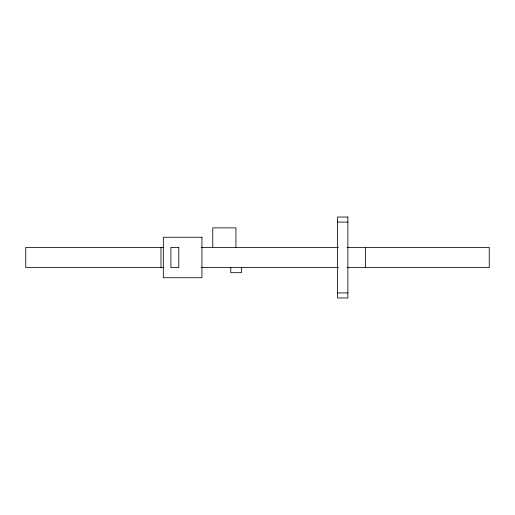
<?xml version="1.0" encoding="UTF-8"?>
<svg xmlns="http://www.w3.org/2000/svg" width="515" height="515" viewBox="0 0 515 515"><rect width="100%" height="100%" fill="white"/><g stroke="black" fill="none" stroke-linecap="round" stroke-linejoin="round"><path stroke-width="0.77" d="M337.595 222.081L347.876 222.081M163.847 247.38L25.75 247.38L25.75 267.62L163.847 267.62M201.236 247.38L338.413 247.38M347.001 247.38L489.25 247.38L489.25 267.62L347.001 267.62M201.236 267.62L338.413 267.62M337.595 292.919L347.876 292.919M365.483 247.38L365.483 267.62M241.503 267.234L241.503 272.68L230.784 272.68L230.784 267.234M235.934 247.342L235.934 227.881L212.759 227.881L212.759 247.342M160.995 247.38L160.995 267.62M347.876 217.021L337.595 217.021L337.595 297.979L347.876 297.979L347.876 217.021M201.957 237.261L163.332 237.261L163.332 277.74L201.957 277.74L201.957 237.261M178.782 247.38L170.903 247.38L170.903 267.62L178.782 267.62L178.782 247.38"/></g></svg>
